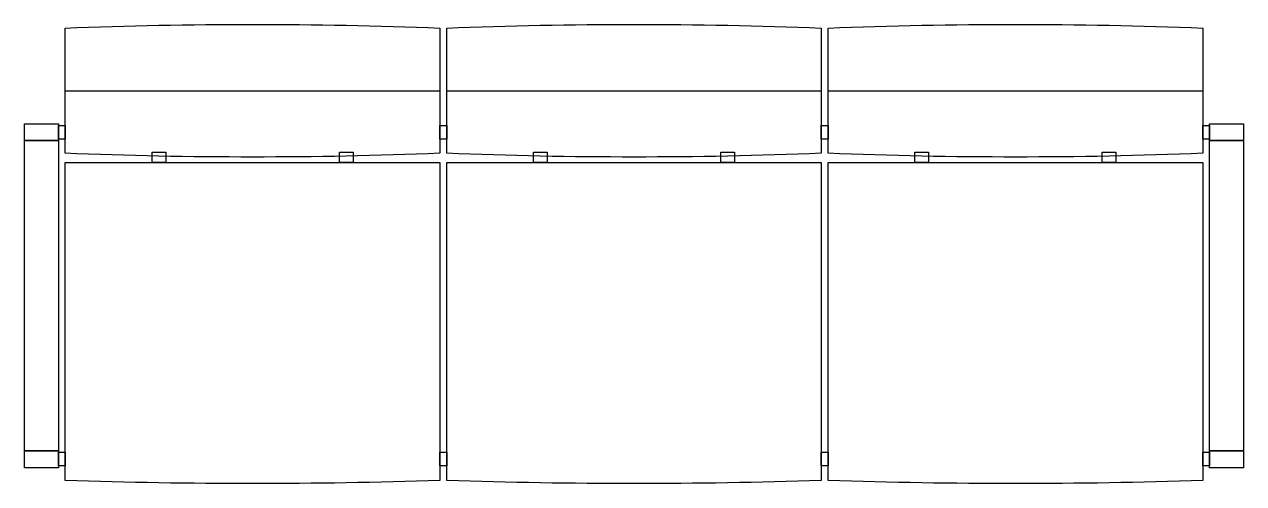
# Model space of a CAD drawing. Header units: millimetres. Extents: x -895 to 895, y -337 to 337.
import ezdxf

# ---------------------------------------------------------------- set-up
doc = ezdxf.new("R2010")
doc.units = ezdxf.units.MM
doc.header["$LTSCALE"] = 0.001

msp = doc.modelspace()

# ---------------------------------------------------------------- linework, layer by layer
for points in [[(-835, 331.8, -0.019979), (-285, 331.8), (-285, 147.9, -0.019979), (-835, 147.9), (-835, 331.8)], [(-275, 331.8, -0.019979), (275, 331.8), (275, 147.9, -0.019979), (-275, 147.9), (-275, 331.8)], [(285, 331.8, -0.019979), (835, 331.8), (835, 147.9, -0.019979), (285, 147.9), (285, 331.8)], [(-835, 134.4), (-285, 134.4), (-285, -332.8, -0.016364), (-835, -332.8), (-835, 134.4)], [(-275, 134.4), (275, 134.4), (275, -332.8, -0.016364), (-275, -332.8), (-275, 134.4)], [(285, 134.4), (835, 134.4), (835, -332.8, -0.016364), (285, -332.8), (285, 134.4)]]:
    msp.add_lwpolyline(points, format="xyb")
for points in [[(-835, 239.9), (-285, 239.9)], [(-275, 239.9), (275, 239.9)], [(285, 239.9), (835, 239.9)], [(-895, 191.4), (-845, 191.4), (-845, 166.5), (-895, 166.5), (-895, 191.4)], [(-845, 188.7), (-835, 188.7), (-835, 168.7), (-845, 168.7), (-845, 188.7)], [(-285, 188.7), (-275, 188.7), (-275, 168.7), (-285, 168.7), (-285, 188.7)], [(275, 188.7), (285, 188.7), (285, 168.7), (275, 168.7), (275, 188.7)], [(835, 188.7), (845, 188.7), (845, 168.7), (835, 168.7), (835, 188.7)], [(845, 191.4), (895, 191.4), (895, 166.5), (845, 166.5), (845, 191.4)], [(-895, 166.5), (-845, 166.5), (-845, -289.1), (-895, -289.1), (-895, 166.5)], [(845, 166.5), (895, 166.5), (895, -289.1), (845, -289.1), (845, 166.5)], [(-707.5, 149.4), (-687.5, 149.4), (-687.5, 134.4), (-707.5, 134.4), (-707.5, 149.4)], [(-432.5, 149.4), (-412.5, 149.4), (-412.5, 134.4), (-432.5, 134.4), (-432.5, 149.4)], [(-147.5, 149.4), (-127.5, 149.4), (-127.5, 134.4), (-147.5, 134.4), (-147.5, 149.4)], [(127.5, 149.4), (147.5, 149.4), (147.5, 134.4), (127.5, 134.4), (127.5, 149.4)], [(412.5, 149.4), (432.5, 149.4), (432.5, 134.4), (412.5, 134.4), (412.5, 149.4)], [(687.5, 149.4), (707.5, 149.4), (707.5, 134.4), (687.5, 134.4), (687.5, 149.4)], [(-895, -289.1), (-845, -289.1), (-845, -314), (-895, -314), (-895, -289.1)], [(-845, -291.3), (-835, -291.3), (-835, -311.3), (-845, -311.3), (-845, -291.3)], [(-285, -291.3), (-275, -291.3), (-275, -311.3), (-285, -311.3), (-285, -291.3)], [(275, -291.3), (285, -291.3), (285, -311.3), (275, -311.3), (275, -291.3)], [(835, -291.3), (845, -291.3), (845, -311.3), (835, -311.3), (835, -291.3)], [(845, -289.1), (895, -289.1), (895, -314), (845, -314), (845, -289.1)]]:
    msp.add_lwpolyline(points)

doc.saveas('drawing.dxf')
